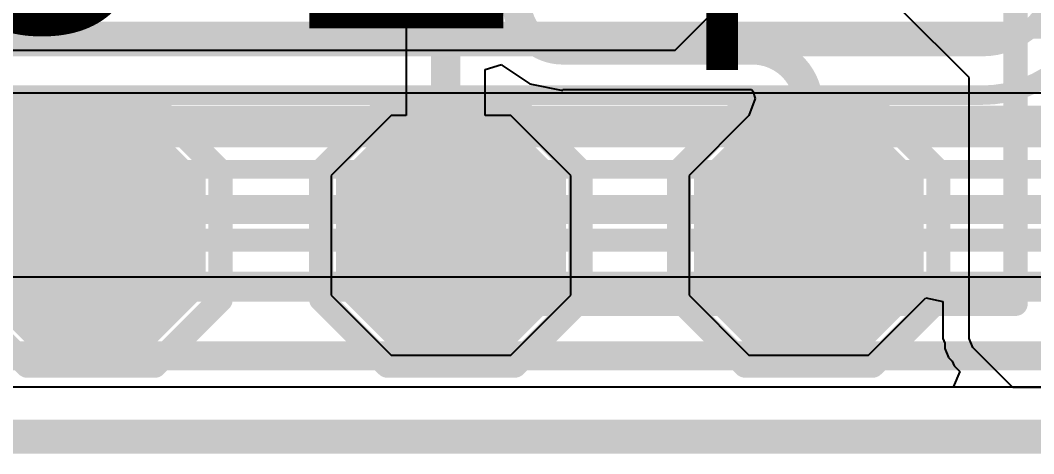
# Model space of a CAD drawing. Header units: inches. Extents: x -6 to 284, y -12 to 154.
# Drawn here: x 57.56 to 62.86, y -11.73 to -9.46 of the extents above; entities that cross this region are included whole.
import ezdxf

# ---------------------------------------------------------------- set-up
doc = ezdxf.new("R2010")
doc.units = ezdxf.units.IN
for name, color, linetype in [('Board Outline', 216, 'Continuous'), ('Bottom Layer', 5, 'Continuous'), ('Bottom Overlay', 54, 'Continuous'), ('GND-1', 16, 'Continuous'), ('GND-2', 90, 'Continuous'), ('GND-3', 216, 'Continuous'), ('GND-4', 54, 'Continuous'), ('PWR-1', 156, 'Continuous'), ('PWR-2', 130, 'Continuous'), ('Signal L1', 76, 'Continuous'), ('Signal L2', 6, 'Continuous'), ('Top Layer', 1, 'Continuous'), ('Top Overlay', 2, 'Continuous'), ('Top Paste', 8, 'Continuous'), ('Top Solder', 216, 'Continuous')]:
    doc.layers.add(name, color=color, linetype=linetype)
doc.styles.add('Arial Black_Bold', font='', dxfattribs={"height": 0.2})
doc.styles.get('Arial Black_Bold').set_extended_font_data('Arial Black', bold=True)

# ---------------------------------------------------------------- blocks, each defined once
blk = doc.blocks.new('T____________0_5___86')
at = {"layer": 'Top Layer'}
blk.add_hatch(color=1, dxfattribs=at).paths.add_polyline_path([(0.25, 0.5), (-0.25, 0.5), (-0.5, 0.25), (-0.5, -0.25), (-0.25, -0.5), (0.25, -0.5), (0.5, -0.25), (0.5, 0.25)])
at = {"layer": 'Top Paste'}
blk.add_hatch(color=8, dxfattribs=at).paths.add_polyline_path([(0.25, 0.5), (-0.25, 0.5), (-0.5, 0.25), (-0.5, -0.25), (-0.25, -0.5), (0.25, -0.5), (0.5, -0.25), (0.5, 0.25)])
at = {"layer": 'Top Solder'}
blk.add_hatch(color=216, dxfattribs=at).paths.add_polyline_path([(0.3008, 0.6016), (-0.3008, 0.6016), (-0.6016, 0.3008), (-0.6016, -0.3008), (-0.3008, -0.6016), (0.3008, -0.6016), (0.6016, -0.3008), (0.6016, 0.3008)])
at = {"layer": 'Top Overlay'}
for points in [[(-0.3355, 0.6795, 0.127, 0.127, 0), (-0.6819, 0.3332, 0.127, 0.127, 0)], [(-0.3355, 0.6795, 0.127, 0.127, 0), (0.3365, 0.6795, 0.127, 0.127, 0)], [(0.3365, 0.6795, 0.127, 0.127, 0), (0.6836, 0.3324, 0.127, 0.127, 0)], [(-0.6819, 0.3332, 0.127, 0.127, 0), (-0.6819, -0.3341, 0.127, 0.127, 0)], [(0.6836, 0.3324, 0.127, 0.127, 0), (0.6836, -0.3298, 0.127, 0.127, 0)], [(-0.6819, -0.3341, 0.127, 0.127, 0), (-0.3374, -0.6786, 0.127, 0.127, 0)], [(0.6836, -0.3298, 0.127, 0.127, 0), (0.3349, -0.6786, 0.127, 0.127, 0)], [(-0.3374, -0.6786, 0.127, 0.127, 0), (0.3349, -0.6786, 0.127, 0.127, 0)]]:
    blk.add_lwpolyline(points, format="xyseb", dxfattribs=at)
for points in [[(-0.3673, 0.6795, 0.0635, 0.0635, 1), (-0.3038, 0.6795, 0.0635, 0.0635, 1)], [(-0.3673, 0.6795, 0.0635, 0.0635, 1), (-0.3038, 0.6795, 0.0635, 0.0635, 1)], [(0.3047, 0.6795, 0.0635, 0.0635, 1), (0.3682, 0.6795, 0.0635, 0.0635, 1)], [(0.3047, 0.6795, 0.0635, 0.0635, 1), (0.3682, 0.6795, 0.0635, 0.0635, 1)], [(-0.7136, 0.3332, 0.0635, 0.0635, 1), (-0.6501, 0.3332, 0.0635, 0.0635, 1)], [(-0.7136, 0.3332, 0.0635, 0.0635, 1), (-0.6501, 0.3332, 0.0635, 0.0635, 1)], [(0.6519, 0.3324, 0.0635, 0.0635, 1), (0.7154, 0.3324, 0.0635, 0.0635, 1)], [(0.6519, 0.3324, 0.0635, 0.0635, 1), (0.7154, 0.3324, 0.0635, 0.0635, 1)], [(-0.7136, -0.3341, 0.0635, 0.0635, 1), (-0.6501, -0.3341, 0.0635, 0.0635, 1)], [(-0.7136, -0.3341, 0.0635, 0.0635, 1), (-0.6501, -0.3341, 0.0635, 0.0635, 1)], [(0.6519, -0.3298, 0.0635, 0.0635, 1), (0.7154, -0.3298, 0.0635, 0.0635, 1)], [(0.6519, -0.3298, 0.0635, 0.0635, 1), (0.7154, -0.3298, 0.0635, 0.0635, 1)], [(-0.3691, -0.6786, 0.0635, 0.0635, 1), (-0.3056, -0.6786, 0.0635, 0.0635, 1)], [(-0.3691, -0.6786, 0.0635, 0.0635, 1), (-0.3056, -0.6786, 0.0635, 0.0635, 1)], [(0.3031, -0.6786, 0.0635, 0.0635, 1), (0.3666, -0.6786, 0.0635, 0.0635, 1)], [(0.3031, -0.6786, 0.0635, 0.0635, 1), (0.3666, -0.6786, 0.0635, 0.0635, 1)]]:
    blk.add_lwpolyline(points, format="xyseb", close=True, dxfattribs=at)
blk = doc.blocks.new('T____________0_5___87')
at = {"layer": 'Top Layer'}
blk.add_hatch(color=1, dxfattribs=at).paths.add_polyline_path([(0.25, 0.5), (-0.25, 0.5), (-0.5, 0.25), (-0.5, -0.25), (-0.25, -0.5), (0.25, -0.5), (0.5, -0.25), (0.5, 0.25)])
at = {"layer": 'Top Paste'}
blk.add_hatch(color=8, dxfattribs=at).paths.add_polyline_path([(0.25, 0.5), (-0.25, 0.5), (-0.5, 0.25), (-0.5, -0.25), (-0.25, -0.5), (0.25, -0.5), (0.5, -0.25), (0.5, 0.25)])
at = {"layer": 'Top Solder'}
blk.add_hatch(color=216, dxfattribs=at).paths.add_polyline_path([(0.3008, 0.6016), (-0.3008, 0.6016), (-0.6016, 0.3008), (-0.6016, -0.3008), (-0.3008, -0.6016), (0.3008, -0.6016), (0.6016, -0.3008), (0.6016, 0.3008)])
at = {"layer": 'Top Overlay'}
for points in [[(-0.3355, 0.6795, 0.127, 0.127, 0), (-0.6819, 0.3332, 0.127, 0.127, 0)], [(-0.3355, 0.6795, 0.127, 0.127, 0), (0.3365, 0.6795, 0.127, 0.127, 0)], [(0.3365, 0.6795, 0.127, 0.127, 0), (0.6836, 0.3324, 0.127, 0.127, 0)], [(-0.6819, 0.3332, 0.127, 0.127, 0), (-0.6819, -0.3341, 0.127, 0.127, 0)], [(0.6836, 0.3324, 0.127, 0.127, 0), (0.6836, -0.3298, 0.127, 0.127, 0)], [(-0.6819, -0.3341, 0.127, 0.127, 0), (-0.3374, -0.6786, 0.127, 0.127, 0)], [(0.6836, -0.3298, 0.127, 0.127, 0), (0.3349, -0.6786, 0.127, 0.127, 0)], [(-0.3374, -0.6786, 0.127, 0.127, 0), (0.3349, -0.6786, 0.127, 0.127, 0)]]:
    blk.add_lwpolyline(points, format="xyseb", dxfattribs=at)
for points in [[(-0.3673, 0.6795, 0.0635, 0.0635, 1), (-0.3038, 0.6795, 0.0635, 0.0635, 1)], [(-0.3673, 0.6795, 0.0635, 0.0635, 1), (-0.3038, 0.6795, 0.0635, 0.0635, 1)], [(0.3047, 0.6795, 0.0635, 0.0635, 1), (0.3682, 0.6795, 0.0635, 0.0635, 1)], [(0.3047, 0.6795, 0.0635, 0.0635, 1), (0.3682, 0.6795, 0.0635, 0.0635, 1)], [(-0.7136, 0.3332, 0.0635, 0.0635, 1), (-0.6501, 0.3332, 0.0635, 0.0635, 1)], [(-0.7136, 0.3332, 0.0635, 0.0635, 1), (-0.6501, 0.3332, 0.0635, 0.0635, 1)], [(0.6519, 0.3324, 0.0635, 0.0635, 1), (0.7154, 0.3324, 0.0635, 0.0635, 1)], [(0.6519, 0.3324, 0.0635, 0.0635, 1), (0.7154, 0.3324, 0.0635, 0.0635, 1)], [(-0.7136, -0.3341, 0.0635, 0.0635, 1), (-0.6501, -0.3341, 0.0635, 0.0635, 1)], [(-0.7136, -0.3341, 0.0635, 0.0635, 1), (-0.6501, -0.3341, 0.0635, 0.0635, 1)], [(0.6519, -0.3298, 0.0635, 0.0635, 1), (0.7154, -0.3298, 0.0635, 0.0635, 1)], [(0.6519, -0.3298, 0.0635, 0.0635, 1), (0.7154, -0.3298, 0.0635, 0.0635, 1)], [(-0.3691, -0.6786, 0.0635, 0.0635, 1), (-0.3056, -0.6786, 0.0635, 0.0635, 1)], [(-0.3691, -0.6786, 0.0635, 0.0635, 1), (-0.3056, -0.6786, 0.0635, 0.0635, 1)], [(0.3031, -0.6786, 0.0635, 0.0635, 1), (0.3666, -0.6786, 0.0635, 0.0635, 1)], [(0.3031, -0.6786, 0.0635, 0.0635, 1), (0.3666, -0.6786, 0.0635, 0.0635, 1)]]:
    blk.add_lwpolyline(points, format="xyseb", close=True, dxfattribs=at)
blk = doc.blocks.new('T____________0_5___88')
at = {"layer": 'Top Layer'}
blk.add_hatch(color=1, dxfattribs=at).paths.add_polyline_path([(0.25, 0.5), (-0.25, 0.5), (-0.5, 0.25), (-0.5, -0.25), (-0.25, -0.5), (0.25, -0.5), (0.5, -0.25), (0.5, 0.25)])
at = {"layer": 'Top Paste'}
blk.add_hatch(color=8, dxfattribs=at).paths.add_polyline_path([(0.25, 0.5), (-0.25, 0.5), (-0.5, 0.25), (-0.5, -0.25), (-0.25, -0.5), (0.25, -0.5), (0.5, -0.25), (0.5, 0.25)])
at = {"layer": 'Top Solder'}
blk.add_hatch(color=216, dxfattribs=at).paths.add_polyline_path([(0.3008, 0.6016), (-0.3008, 0.6016), (-0.6016, 0.3008), (-0.6016, -0.3008), (-0.3008, -0.6016), (0.3008, -0.6016), (0.6016, -0.3008), (0.6016, 0.3008)])
at = {"layer": 'Top Overlay'}
for points in [[(-0.3355, 0.6795, 0.127, 0.127, 0), (-0.6819, 0.3332, 0.127, 0.127, 0)], [(-0.3355, 0.6795, 0.127, 0.127, 0), (0.3365, 0.6795, 0.127, 0.127, 0)], [(0.3365, 0.6795, 0.127, 0.127, 0), (0.6836, 0.3324, 0.127, 0.127, 0)], [(-0.6819, 0.3332, 0.127, 0.127, 0), (-0.6819, -0.3341, 0.127, 0.127, 0)], [(0.6836, 0.3324, 0.127, 0.127, 0), (0.6836, -0.3298, 0.127, 0.127, 0)], [(-0.6819, -0.3341, 0.127, 0.127, 0), (-0.3374, -0.6786, 0.127, 0.127, 0)], [(0.6836, -0.3298, 0.127, 0.127, 0), (0.3349, -0.6786, 0.127, 0.127, 0)], [(-0.3374, -0.6786, 0.127, 0.127, 0), (0.3349, -0.6786, 0.127, 0.127, 0)]]:
    blk.add_lwpolyline(points, format="xyseb", dxfattribs=at)
for points in [[(-0.3673, 0.6795, 0.0635, 0.0635, 1), (-0.3038, 0.6795, 0.0635, 0.0635, 1)], [(-0.3673, 0.6795, 0.0635, 0.0635, 1), (-0.3038, 0.6795, 0.0635, 0.0635, 1)], [(0.3047, 0.6795, 0.0635, 0.0635, 1), (0.3682, 0.6795, 0.0635, 0.0635, 1)], [(0.3047, 0.6795, 0.0635, 0.0635, 1), (0.3682, 0.6795, 0.0635, 0.0635, 1)], [(-0.7136, 0.3332, 0.0635, 0.0635, 1), (-0.6501, 0.3332, 0.0635, 0.0635, 1)], [(-0.7136, 0.3332, 0.0635, 0.0635, 1), (-0.6501, 0.3332, 0.0635, 0.0635, 1)], [(0.6519, 0.3324, 0.0635, 0.0635, 1), (0.7154, 0.3324, 0.0635, 0.0635, 1)], [(0.6519, 0.3324, 0.0635, 0.0635, 1), (0.7154, 0.3324, 0.0635, 0.0635, 1)], [(-0.7136, -0.3341, 0.0635, 0.0635, 1), (-0.6501, -0.3341, 0.0635, 0.0635, 1)], [(-0.7136, -0.3341, 0.0635, 0.0635, 1), (-0.6501, -0.3341, 0.0635, 0.0635, 1)], [(0.6519, -0.3298, 0.0635, 0.0635, 1), (0.7154, -0.3298, 0.0635, 0.0635, 1)], [(0.6519, -0.3298, 0.0635, 0.0635, 1), (0.7154, -0.3298, 0.0635, 0.0635, 1)], [(-0.3691, -0.6786, 0.0635, 0.0635, 1), (-0.3056, -0.6786, 0.0635, 0.0635, 1)], [(-0.3691, -0.6786, 0.0635, 0.0635, 1), (-0.3056, -0.6786, 0.0635, 0.0635, 1)], [(0.3031, -0.6786, 0.0635, 0.0635, 1), (0.3666, -0.6786, 0.0635, 0.0635, 1)], [(0.3031, -0.6786, 0.0635, 0.0635, 1), (0.3666, -0.6786, 0.0635, 0.0635, 1)]]:
    blk.add_lwpolyline(points, format="xyseb", close=True, dxfattribs=at)
blk = doc.blocks.new('FBGA_153_11_5_13__B_131')
at = {"layer": 'Bottom Overlay'}
for points in [[(5.75, -6.5, 0.127, 0.127, 0), (5.75, -3.25, 0.127, 0.127, 0)], [(2.875, -6.5, 0.127, 0.127, 0), (5.75, -6.5, 0.127, 0.127, 0)]]:
    blk.add_lwpolyline(points, format="xyseb", dxfattribs=at)
for points in [[(2.8433, -6.5, 0.0635, 0.0635, 1), (2.9068, -6.5, 0.0635, 0.0635, 1)], [(5.7183, -6.5, 0.0635, 0.0635, 1), (5.7818, -6.5, 0.0635, 0.0635, 1)], [(5.7183, -6.5, 0.0635, 0.0635, 1), (5.7818, -6.5, 0.0635, 0.0635, 1)]]:
    blk.add_lwpolyline(points, format="xyseb", close=True, dxfattribs=at)

msp = doc.modelspace()

# ---------------------------------------------------------------- linework, layer by layer
at = {"layer": 'Board Outline'}
msp.add_lwpolyline([(12.0364, -11.6401, 0.1778, 0.1778, 0), (75.4223, -11.6401, 0.1778, 0.1778, 0)], format="xyseb", dxfattribs=at)
at = {"layer": 'Bottom Layer'}
msp.add_line((63.7568, -9.8425), (51.4732, -9.8425), dxfattribs=at)
for points in [[(51.4732, -10.0497, 0.1524, 0.1524, 0), (64.2584, -10.0497, 0.1524, 0.1524, 0)], [(51.2606, -10.4509, 0.1524, 0.1524, 0), (64.2572, -10.4509, 0.1524, 0.1524, 0)], [(51.2343, -10.8517, 0.1524, 0.1524, 0), (64.2564, -10.8517, 0.1524, 0.1524, 0)], [(51.1982, -11.2171, 0.1524, 0.1524, 0), (64.816, -11.2171, 0.1524, 0.1524, 0)]]:
    msp.add_lwpolyline(points, format="xyseb", dxfattribs=at)
at = {"layer": 'GND-1'}
msp.add_line((65.2074, -11.3812), (43.7595, -11.3812), dxfattribs=at)
at = {"layer": 'GND-2'}
msp.add_line((65.2074, -11.3812), (43.7595, -11.3812), dxfattribs=at)
at = {"layer": 'GND-3'}
msp.add_line((65.2074, -11.3812), (43.7595, -11.3812), dxfattribs=at)
at = {"layer": 'GND-4'}
msp.add_line((65.2074, -11.3812), (43.7595, -11.3812), dxfattribs=at)
at = {"layer": 'PWR-1'}
for p, q in [((60.9872, -9.6165), (65.6716, -4.9321)), ((38.5865, -9.6165), (60.9872, -9.6165)), ((65.2074, -11.3812), (36.4979, -11.3812))]:
    msp.add_line(p, q, dxfattribs=at)
at = {"layer": 'PWR-2'}
msp.add_line((65.2074, -11.3812), (43.7595, -11.3812), dxfattribs=at)
at = {"layer": 'Signal L1'}
for p, q in [((43.9996, -10.8029), (72.0854, -10.8029)), ((65.2074, -11.3812), (43.7595, -11.3812))]:
    msp.add_line(p, q, dxfattribs=at)
for points in [[(63.2342, -9.2129, 0.1016, 0.1016, -0.414214), (62.5943, -9.8527, 0.1016, 0.1016, 0)], [(62.9802, -9.2129, 0.1016, 0.1016, -0.414214), (62.5943, -9.5987, 0.1016, 0.1016, 0)], [(53.3726, -9.5987, 0.1016, 0.1016, 0), (62.5943, -9.5987, 0.1016, 0.1016, 0)], [(53.3726, -9.8527, 0.1016, 0.1016, 0), (62.5943, -9.8527, 0.1016, 0.1016, 0)], [(39.233, -10.2367, 0.0889, 0.0889, 0), (68.0375, -10.2367, 0.0889, 0.0889, 0)], [(39.1182, -10.4287, 0.0889, 0.0889, 0), (68.6821, -10.4287, 0.0889, 0.0889, 0)], [(39.0177, -10.6281, 0.0889, 0.0889, 0), (72.0854, -10.6281, 0.0889, 0.0889, 0)]]:
    msp.add_lwpolyline(points, format="xyseb", dxfattribs=at)
for points in [[(62.5689, -9.5987, 0.0508, 0.0508, 1), (62.6197, -9.5987, 0.0508, 0.0508, 1)], [(62.5689, -9.5987, 0.0508, 0.0508, 1), (62.6197, -9.5987, 0.0508, 0.0508, 1)], [(62.5689, -9.8527, 0.0508, 0.0508, 1), (62.6197, -9.8527, 0.0508, 0.0508, 1)], [(62.5689, -9.8527, 0.0508, 0.0508, 1), (62.6197, -9.8527, 0.0508, 0.0508, 1)]]:
    msp.add_lwpolyline(points, format="xyseb", close=True, dxfattribs=at)
at = {"layer": 'Signal L2'}
for points in [[(47.3001, -9.5124, 0.0889, 0.0889, 0), (64.2798, -9.5124, 0.0889, 0.0889, 0)], [(47.0244, -9.9528, 0.0889, 0.0889, 0), (65.5542, -9.9528, 0.0889, 0.0889, 0)], [(46.9034, -10.2449, 0.0889, 0.0889, 0), (73.1441, -10.2449, 0.0889, 0.0889, 0)], [(46.4369, -10.5962, 0.0889, 0.0889, 0), (73.2703, -10.5962, 0.0889, 0.0889, 0)], [(46.3159, -10.8883, 0.0889, 0.0889, 0), (73.3912, -10.8883, 0.0889, 0.0889, 0)]]:
    msp.add_lwpolyline(points, format="xyseb", dxfattribs=at)
at = {"layer": 'Top Layer'}
for p, q in [((59.5774, -7.324), (59.5774, -9.959)), ((62.5257, -9.761), (62.1639, -9.3992)), ((59.9918, -9.7181), (60.0769, -9.6923)), ((60.0769, -9.6923), (60.0796, -9.6963)), ((60.0796, -9.6963), (60.2258, -9.794)), ((59.9918, -9.959), (59.9918, -9.7181)), ((62.5257, -10.9331), (62.5257, -9.761)), ((60.2258, -9.794), (60.3983, -9.8283)), ((60.3983, -9.8283), (60.3983, -9.8237)), ((60.3983, -9.8237), (61.3856, -9.8237)), ((61.4048, -9.8701), (61.3728, -9.959)), ((61.3856, -9.8237), (61.3933, -9.8316)), ((61.3933, -9.8316), (61.4048, -9.8701)), ((59.4992, -9.959), (59.1857, -10.2725)), ((59.5774, -9.959), (59.4992, -9.959)), ((60.1262, -9.959), (59.9918, -9.959)), ((60.4397, -10.2725), (60.1262, -9.959)), ((61.3728, -9.959), (61.0593, -10.2725)), ((59.1857, -10.2725), (59.1857, -10.8995)), ((60.4397, -10.8995), (60.4397, -10.2725)), ((61.0593, -10.2725), (61.0593, -10.8995)), ((59.1857, -10.8995), (59.4992, -11.213)), ((60.1262, -11.213), (60.4397, -10.8995)), ((61.0593, -10.8995), (61.3728, -11.213)), ((61.9998, -11.213), (62.2994, -10.9134)), ((62.2994, -10.9134), (62.3883, -10.9331)), ((62.3883, -10.9331), (62.3883, -11.1261)), ((62.5257, -11.1261), (62.5257, -10.9331)), ((62.5257, -10.9331), (62.5257, -10.9331)), ((62.3883, -11.1261), (62.3987, -11.1513)), ((62.5451, -11.1728), (62.5257, -11.1261)), ((62.3987, -11.1513), (62.3987, -11.1787)), ((62.3987, -11.1787), (62.4181, -11.2254)), ((62.7541, -11.3818), (62.5451, -11.1728)), ((59.4992, -11.213), (60.1262, -11.213)), ((61.3728, -11.213), (61.9998, -11.213)), ((62.4181, -11.2254), (62.4374, -11.2447)), ((62.4374, -11.2447), (62.4479, -11.27)), ((62.4769, -11.299), (62.4429, -11.3812)), ((62.4479, -11.27), (62.4769, -11.299)), ((62.4429, -11.3812), (43.7595, -11.3812)), ((63.4319, -11.3818), (62.7541, -11.3818))]:
    msp.add_line(p, q, dxfattribs=at)
for points in [[(59.7846, -10.1622, 0.1524, 0.1524, 0), (59.7846, -7.1208, 0.1524, 0.1524, 0)], [(60.3983, -9.6165, 0.1524, 0.1524, -0.414214), (60.1594, -9.3776, 0.1524, 0.1524, 0)], [(60.3983, -9.6165, 0.1524, 0.1524, 0), (61.3916, -9.6165, 0.1524, 0.1524, 0)], [(61.3916, -9.6165, 0.1524, 0.1524, -0.414214), (61.6863, -9.9111, 0.1524, 0.1524, 0)], [(61.6863, -10.586, 0.1524, 0.1524, 0), (61.6863, -9.9111, 0.1524, 0.1524, 0)], [(59.7846, -10.1622, 0.1524, 0.1524, 0), (59.8127, -10.586, 0.1524, 0.1524, 0)]]:
    msp.add_lwpolyline(points, format="xyseb", dxfattribs=at)
for points in [[(60.3602, -9.6165, 0.0762, 0.0762, 1), (60.4364, -9.6165, 0.0762, 0.0762, 1)], [(60.3602, -9.6165, 0.0762, 0.0762, 1), (60.4364, -9.6165, 0.0762, 0.0762, 1)], [(61.3535, -9.6165, 0.0762, 0.0762, 1), (61.4297, -9.6165, 0.0762, 0.0762, 1)], [(61.3535, -9.6165, 0.0762, 0.0762, 1), (61.4297, -9.6165, 0.0762, 0.0762, 1)], [(61.6482, -9.9111, 0.0762, 0.0762, 1), (61.7244, -9.9111, 0.0762, 0.0762, 1)], [(61.6482, -9.9111, 0.0762, 0.0762, 1), (61.7244, -9.9111, 0.0762, 0.0762, 1)], [(59.7465, -10.1622, 0.0762, 0.0762, 1), (59.8227, -10.1622, 0.0762, 0.0762, 1)], [(59.7465, -10.1622, 0.0762, 0.0762, 1), (59.8227, -10.1622, 0.0762, 0.0762, 1)], [(59.7746, -10.586, 0.0762, 0.0762, 1), (59.8508, -10.586, 0.0762, 0.0762, 1)], [(61.6482, -10.586, 0.0762, 0.0762, 1), (61.7244, -10.586, 0.0762, 0.0762, 1)]]:
    msp.add_lwpolyline(points, format="xyseb", close=True, dxfattribs=at)

# ---------------------------------------------------------------- block references
msp.add_blockref('FBGA_153_11_5_13__B_131', (57.0193, -4.4444))
at = {"rotation": 90}
for name, p in [('T____________0_5___86', (57.927, -10.5865)), ('T____________0_5___88', (59.8127, -10.586)), ('T____________0_5___87', (61.6863, -10.586))]:
    msp.add_blockref(name, p, dxfattribs=at)

# ---------------------------------------------------------------- texts
at = {"layer": 'Top Overlay', "style": 'Arial Black_Bold'}
for s, p in [('GND', (58.1829, -9.6121)), ('RX', (60.086, -9.6121)), ('TX', (62.1664, -9.7391))]:
    msp.add_text(s, height=1.016, rotation=90, dxfattribs=at).set_placement(p)

doc.saveas('drawing.dxf')
